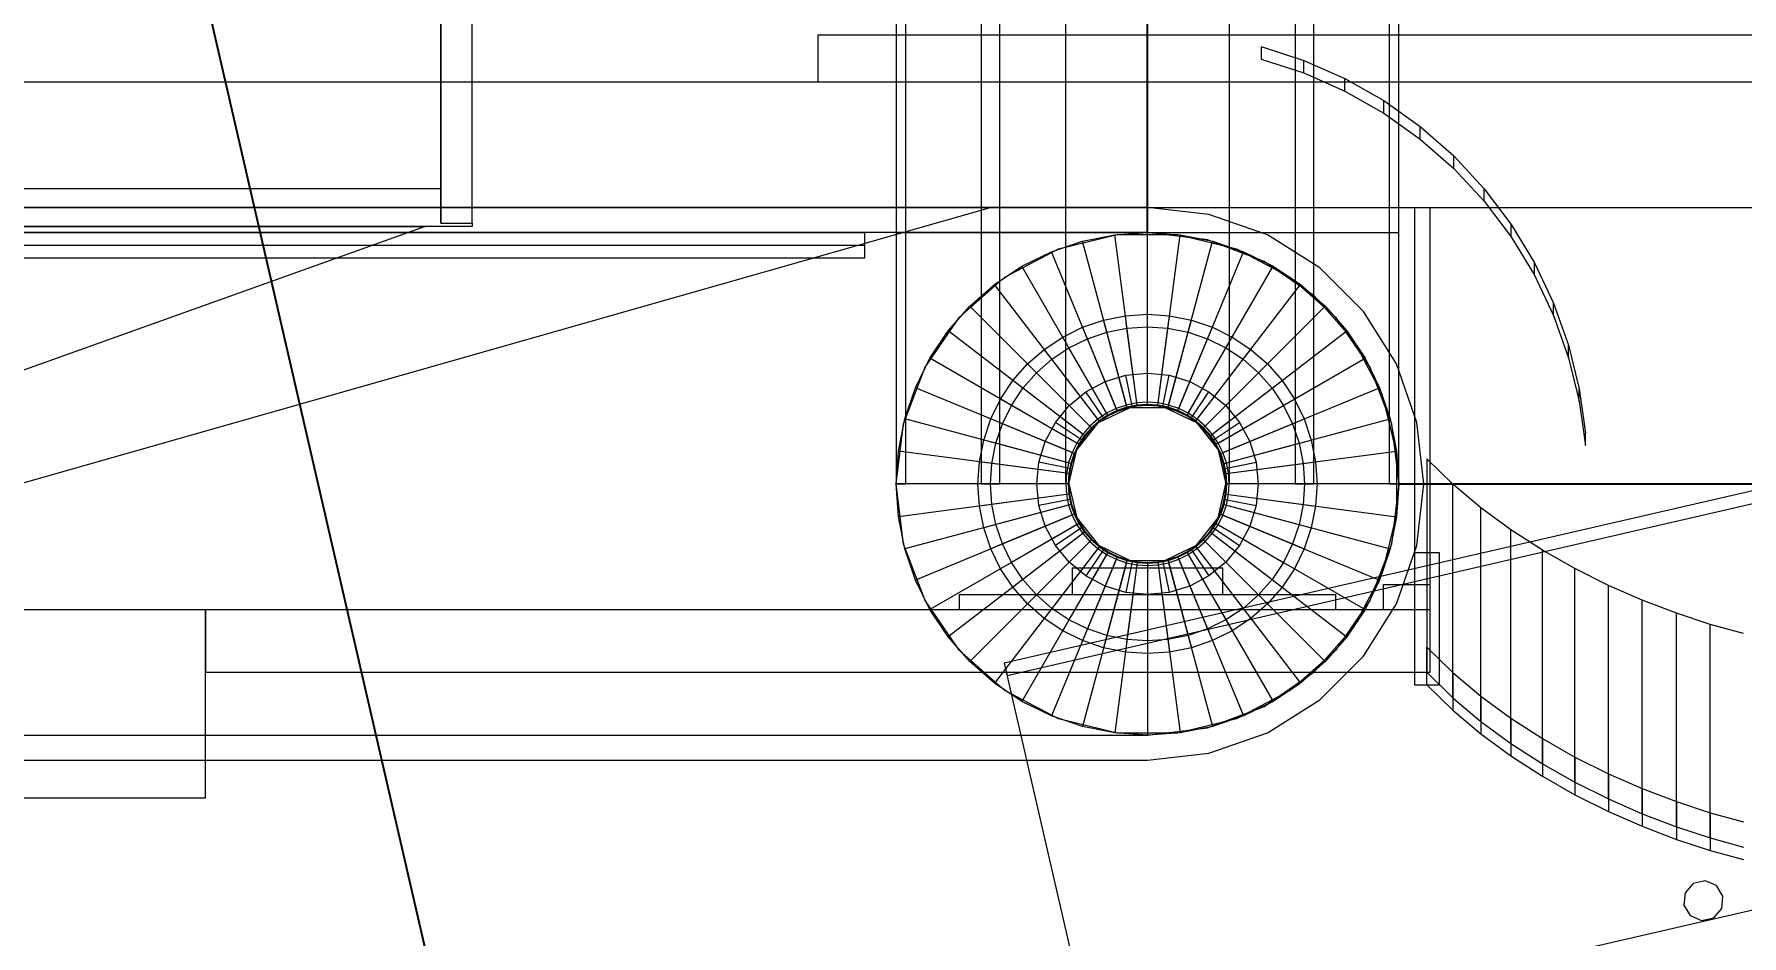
# Model space of a CAD drawing. Header units: millimetres. Extents: x -1970 to 59977, y -50268 to 6837.
# Drawn here: x 27274 to 27817, y 1038 to 1325 of the extents above; entities that cross this region are included whole.
import ezdxf

# ---------------------------------------------------------------- set-up
doc = ezdxf.new("R2010")
doc.units = ezdxf.units.MM
for name, color, linetype, lineweight in [('COTAS_P', 1, 'Continuous', 0), ('lateral_briquetadora', 7, 'Continuous', 0), ('lateral_C03', 7, 'Continuous', 0), ('lateral_C05', 7, 'Continuous', 0), ('lateral_C05-C03', 7, 'Continuous', 0)]:
    doc.layers.add(name, color=color, linetype=linetype, lineweight=lineweight)
doc.dimstyles.new('R19_100', dxfattribs={"dimtxt": 250, "dimasz": 150, "dimexe": 150, "dimexo": 80, "dimgap": 100, "dimtad": 1, "dimtih": 1, "dimtoh": 1, "dimdsep": 46, "dimcen": 0.09, "dimadec": 0, "dimazin": 0, "dimtfac": 1, "dimtdec": 4, "dimtofl": 0, "dimtmove": 0, "dimatfit": 3, "dimfxl": 1, "dimtolj": 1, "dimtzin": 0, "dimarcsym": 0})

# ---------------------------------------------------------------- blocks, each defined once
blk = doc.blocks.new('*D6')
at = {"layer": 'COTAS_P', "color": 0, "lineweight": -2, "transparency": 16777216}
for p, q in [((25128.19, 1262), (25128.19, 2232)), ((27628.19, 1262), (27628.19, 2232)), ((25278.19, 2082), (27478.19, 2082))]:
    blk.add_line(p, q, dxfattribs=at)
at = {"layer": 'COTAS_P', "color": 0, "transparency": 16777216}
for points in [[(25278.19, 2107), (25278.19, 2057), (25128.19, 2082)], [(27478.19, 2107), (27478.19, 2057), (27628.19, 2082)]]:
    blk.add_solid(points, dxfattribs=at)
at = {"layer": 'Defpoints', "color": 0, "transparency": 16777216}
for p in [(27628.19, 2082), (25128.19, 1182), (27628.19, 1182)]:
    blk.add_point(p, dxfattribs=at)
blk = doc.blocks.new('*D8')
at = {"layer": 'COTAS_P', "color": 0, "lineweight": -2, "transparency": 16777216}
for p, q in [((27708.19, 1182), (28178.19, 1182)), ((28028.19, 150), (28028.19, 1032)), ((27708.19, 0), (28178.19, 0))]:
    blk.add_line(p, q, dxfattribs=at)
at = {"layer": 'COTAS_P', "color": 0, "transparency": 16777216}
for points in [[(28003.19, 1032), (28053.19, 1032), (28028.19, 1182)], [(28003.19, 150), (28053.19, 150), (28028.19, 0)]]:
    blk.add_solid(points, dxfattribs=at)
at = {"layer": 'Defpoints', "color": 0, "transparency": 16777216}
for p in [(27628.19, 1182), (28028.19, 1182), (27628.19, 0)]:
    blk.add_point(p, dxfattribs=at)
blk = doc.blocks.new('*D9')
at = {"layer": 'COTAS_P', "color": 0, "lineweight": -2, "transparency": 16777216}
for p, q in [((38921.29, 3577.96), (38703.45, 4523.18)), ((27384.72, 1760.7), (38590.97, 4343.32)), ((27422.7, 927.96), (27204.86, 1873.18))]:
    blk.add_line(p, q, dxfattribs=at)
at = {"layer": 'COTAS_P', "color": 0, "transparency": 16777216}
for points in [[(38585.35, 4367.69), (38596.58, 4318.96), (38737.13, 4377.01)], [(27379.1, 1785.06), (27390.33, 1736.34), (27238.55, 1727.01)]]:
    blk.add_solid(points, dxfattribs=at)
at = {"layer": 'Defpoints', "color": 0, "transparency": 16777216}
for p in [(38737.13, 4377.01), (38939.25, 3500), (27440.67, 850)]:
    blk.add_point(p, dxfattribs=at)

msp = doc.modelspace()

# ---------------------------------------------------------------- linework, layer by layer
at = {"layer": 'lateral_briquetadora'}
for p, q in [((27413.187, 1265), (27413.187, 1388)), ((27403.187, 1364), (27403.187, 1265)), ((27403.187, 1276), (27403.187, 1352)), ((27403.187, 1276), (26783.187, 1276)), ((27403.187, 1265), (27403.187, 1276)), ((27413.187, 1264), (26783.187, 1264)), ((26828.187, 1264), (27398.187, 1264)), ((27398.187, 1264), (26828.187, 1060)), ((27403.187, 1265), (27413.187, 1265)), ((27413.187, 1265), (27413.187, 1264))]:
    msp.add_line(p, q, dxfattribs=at)
at = {"layer": 'lateral_C03'}
for p, q in [((38691.362, 3685.056), (27582.557, 1124.887)), ((27583.456, 1120.989), (38692.26, 3681.159)), ((27611.752, 998.208), (38720.557, 3558.377)), ((27582.557, 1124.887), (27611.752, 998.208)), ((27582.557, 1124.887), (27583.456, 1120.989)), ((27805.773, 1055.636), (27801.949, 1054.755)), ((27809.385, 1054.102), (27805.773, 1055.636)), ((27799.373, 1051.794), (27799.03, 1047.885)), ((27801.949, 1054.755), (27799.373, 1051.794)), ((27811.405, 1050.737), (27809.385, 1054.102)), ((27811.062, 1046.827), (27811.405, 1050.737)), ((27799.03, 1047.885), (27801.05, 1044.52)), ((27801.05, 1044.52), (27804.662, 1042.985)), ((27808.486, 1043.866), (27811.062, 1046.827)), ((27804.662, 1042.985), (27808.486, 1043.866))]:
    msp.add_line(p, q, dxfattribs=at)
at = {"layer": 'lateral_C05'}
for p, q in [((27548.187, 1425), (27548.187, 1182)), ((27551.187, 1182), (27551.187, 1425)), ((27575.187, 1425), (27575.187, 1182)), ((27581.187, 1182), (27581.187, 1425)), ((27602.187, 1182), (27602.187, 1425)), ((27654.187, 1425), (27654.187, 1182)), ((27675.187, 1425), (27675.187, 1182)), ((27681.187, 1182), (27681.187, 1425)), ((27705.187, 1425), (27705.187, 1182)), ((27708.187, 1182), (27708.187, 1425)), ((27548.187, 1345), (27548.187, 1262)), ((27708.187, 1262), (27708.187, 1345)), ((27523.187, 1325), (28033.187, 1325)), ((27523.187, 1325), (27523.187, 1310)), ((27108.187, 1310), (28033.187, 1310)), ((27523.187, 1310), (28033.187, 1310)), ((27628.187, 1270), (25128.187, 1270)), ((27108.187, 1270), (28033.187, 1270)), ((27128.187, 1142), (27578.187, 1270)), ((27578.187, 1270), (27128.187, 1270)), ((27647.768, 1267.794), (27628.187, 1270)), ((27666.368, 1261.285), (27647.768, 1267.794)), ((27628.187, 1262), (25128.187, 1262)), ((25218.187, 1262), (27538.187, 1262)), ((27538.187, 1258), (27538.187, 1262)), ((27548.187, 1262), (27708.187, 1262)), ((27617.744, 1261.316), (27628.187, 1262)), ((27647.332, 1259.675), (27628.187, 1262)), ((27628.187, 1208), (27628.187, 1262)), ((27628.187, 1262), (27638.629, 1261.316)), ((25218.187, 1258), (27538.187, 1258)), ((27538.187, 1254), (27538.187, 1258)), ((27582.741, 1247.839), (27599.818, 1256.801)), ((27597.572, 1255.91), (27607.481, 1259.274)), ((27599.818, 1256.801), (27618.544, 1261.417)), ((27607.481, 1259.274), (27617.744, 1261.316)), ((27621.457, 1207.114), (27607.481, 1259.274)), ((27624.793, 1207.778), (27617.744, 1261.316)), ((27618.544, 1261.417), (27637.83, 1261.417)), ((27631.58, 1207.778), (27638.629, 1261.316)), ((27634.916, 1207.114), (27648.892, 1259.274)), ((27637.83, 1261.417), (27656.555, 1256.801)), ((27638.629, 1261.316), (27648.892, 1259.274)), ((27665.364, 1252.836), (27647.332, 1259.675)), ((27648.892, 1259.274), (27658.801, 1255.91)), ((27656.555, 1256.801), (27673.632, 1247.839)), ((27683.054, 1250.801), (27666.368, 1261.285)), ((25218.187, 1254), (27538.187, 1254)), ((27579.486, 1245.468), (27588.187, 1251.282)), ((27588.187, 1251.282), (27597.572, 1255.91)), ((27615.187, 1204.517), (27588.187, 1251.282)), ((27618.237, 1206.021), (27597.572, 1255.91)), ((27638.136, 1206.021), (27658.801, 1255.91)), ((27641.187, 1204.517), (27668.187, 1251.282)), ((27658.801, 1255.91), (27668.187, 1251.282)), ((27681.236, 1241.881), (27665.364, 1252.836)), ((27668.187, 1251.282), (27676.887, 1245.468)), ((27696.988, 1236.867), (27683.054, 1250.801)), ((27568.306, 1235.05), (27582.741, 1247.839)), ((27571.618, 1238.569), (27579.486, 1245.468)), ((27612.359, 1202.627), (27579.486, 1245.468)), ((27644.014, 1202.627), (27676.887, 1245.468)), ((27673.632, 1247.839), (27688.067, 1235.05)), ((27676.887, 1245.468), (27684.755, 1238.569)), ((27694.025, 1227.445), (27681.236, 1241.881)), ((27557.35, 1219.178), (27568.306, 1235.05)), ((27564.718, 1230.701), (27571.618, 1238.569)), ((27609.802, 1200.385), (27571.618, 1238.569)), ((27614.21, 1234.16), (27621.138, 1235.538)), ((27621.138, 1235.538), (27628.187, 1236)), ((27621.66, 1231.572), (27621.138, 1235.538)), ((27628.187, 1232), (27628.187, 1236)), ((27628.187, 1236), (27635.235, 1235.538)), ((27634.713, 1231.572), (27635.235, 1235.538)), ((27635.235, 1235.538), (27642.163, 1234.16)), ((27646.571, 1200.385), (27684.755, 1238.569)), ((27684.755, 1238.569), (27691.655, 1230.701)), ((27688.067, 1235.05), (27699.023, 1219.178)), ((27707.472, 1220.182), (27696.988, 1236.867)), ((27558.905, 1222), (27564.718, 1230.701)), ((27607.559, 1197.828), (27564.718, 1230.701)), ((27601.187, 1228.765), (27607.522, 1231.889)), ((27607.522, 1231.889), (27614.21, 1234.16)), ((27609.052, 1228.194), (27607.522, 1231.889)), ((27609.052, 1228.194), (27615.246, 1230.296)), ((27615.246, 1230.296), (27614.21, 1234.16)), ((27615.246, 1230.296), (27621.66, 1231.572)), ((27621.651, 1206.39), (27615.246, 1230.296)), ((27621.66, 1231.572), (27628.187, 1232)), ((27624.891, 1207.034), (27621.66, 1231.572)), ((27628.187, 1207.25), (27628.187, 1232)), ((27628.187, 1232), (27634.713, 1231.572)), ((27631.482, 1207.034), (27634.713, 1231.572)), ((27634.713, 1231.572), (27641.128, 1230.296)), ((27634.722, 1206.39), (27641.128, 1230.296)), ((27641.128, 1230.296), (27642.163, 1234.16)), ((27641.128, 1230.296), (27647.321, 1228.194)), ((27642.163, 1234.16), (27648.851, 1231.889)), ((27647.321, 1228.194), (27648.851, 1231.889)), ((27648.814, 1197.828), (27691.655, 1230.701)), ((27648.851, 1231.889), (27655.187, 1228.765)), ((27691.655, 1230.701), (27697.469, 1222)), ((27590.003, 1220.184), (27595.313, 1224.841)), ((27595.313, 1224.841), (27601.187, 1228.765)), ((27597.749, 1221.668), (27595.313, 1224.841)), ((27597.749, 1221.668), (27603.187, 1225.301)), ((27603.187, 1225.301), (27601.187, 1228.765)), ((27603.187, 1225.301), (27609.052, 1228.194)), ((27615.562, 1203.867), (27603.187, 1225.301)), ((27618.524, 1205.328), (27609.052, 1228.194)), ((27637.849, 1205.328), (27647.321, 1228.194)), ((27640.812, 1203.867), (27653.187, 1225.301)), ((27647.321, 1228.194), (27653.187, 1225.301)), ((27653.187, 1225.301), (27655.187, 1228.765)), ((27653.187, 1225.301), (27658.625, 1221.668)), ((27655.187, 1228.765), (27661.06, 1224.841)), ((27658.625, 1221.668), (27661.06, 1224.841)), ((27661.06, 1224.841), (27666.37, 1220.184)), ((27702.988, 1210.368), (27694.025, 1227.445)), ((27550.511, 1201.145), (27557.35, 1219.178)), ((27554.276, 1212.615), (27558.905, 1222)), ((27605.67, 1195), (27558.905, 1222)), ((27585.345, 1214.873), (27590.003, 1220.184)), ((27592.831, 1217.355), (27590.003, 1220.184)), ((27592.831, 1217.355), (27597.749, 1221.668)), ((27612.815, 1202.032), (27597.749, 1221.668)), ((27643.558, 1202.032), (27658.625, 1221.668)), ((27650.703, 1195), (27697.469, 1222)), ((27658.625, 1221.668), (27663.542, 1217.355)), ((27663.542, 1217.355), (27666.37, 1220.184)), ((27666.37, 1220.184), (27671.028, 1214.873)), ((27697.469, 1222), (27702.097, 1212.615)), ((27699.023, 1219.178), (27705.862, 1201.145)), ((27713.98, 1201.582), (27707.472, 1220.182)), ((27581.421, 1209), (27585.345, 1214.873)), ((27588.519, 1212.438), (27585.345, 1214.873)), ((27588.519, 1212.438), (27592.831, 1217.355)), ((27610.332, 1199.854), (27592.831, 1217.355)), ((27608.603, 1211.309), (27614.697, 1214.567)), ((27614.697, 1214.567), (27621.31, 1216.573)), ((27618.524, 1205.328), (27614.697, 1214.567)), ((27621.31, 1216.573), (27628.187, 1217.25)), ((27623.261, 1206.765), (27621.31, 1216.573)), ((27628.187, 1207.25), (27628.187, 1217.25)), ((27628.187, 1217.25), (27635.064, 1216.573)), ((27633.113, 1206.765), (27635.064, 1216.573)), ((27635.064, 1216.573), (27641.676, 1214.567)), ((27637.849, 1205.328), (27641.676, 1214.567)), ((27641.676, 1214.567), (27647.77, 1211.309)), ((27646.041, 1199.854), (27663.542, 1217.355)), ((27663.542, 1217.355), (27667.854, 1212.438)), ((27667.854, 1212.438), (27671.028, 1214.873)), ((27671.028, 1214.873), (27674.952, 1209)), ((27550.913, 1202.706), (27554.276, 1212.615)), ((27604.166, 1191.95), (27554.276, 1212.615)), ((27578.297, 1202.665), (27581.421, 1209)), ((27584.885, 1207), (27581.421, 1209)), ((27584.885, 1207), (27588.519, 1212.438)), ((27608.154, 1197.371), (27588.519, 1212.438)), ((27603.261, 1206.926), (27608.603, 1211.309)), ((27614.158, 1202.995), (27608.603, 1211.309)), ((27624.793, 1207.778), (27621.457, 1207.114)), ((27628.187, 1207.25), (27623.261, 1206.765)), ((27628.187, 1208), (27624.793, 1207.778)), ((27628.187, 1207.25), (27624.891, 1207.034)), ((27631.58, 1207.778), (27628.187, 1208)), ((27633.113, 1206.765), (27628.187, 1207.25)), ((27631.482, 1207.034), (27628.187, 1207.25)), ((27634.916, 1207.114), (27631.58, 1207.778)), ((27642.215, 1202.995), (27647.77, 1211.309)), ((27647.77, 1211.309), (27653.112, 1206.926)), ((27648.219, 1197.371), (27667.854, 1212.438)), ((27652.207, 1191.95), (27702.097, 1212.615)), ((27667.854, 1212.438), (27671.488, 1207)), ((27671.488, 1207), (27674.952, 1209)), ((27674.952, 1209), (27678.076, 1202.665)), ((27702.097, 1212.615), (27705.461, 1202.706)), ((27707.603, 1191.643), (27702.988, 1210.368)), ((27548.871, 1192.442), (27550.913, 1202.706)), ((27603.073, 1188.729), (27550.913, 1202.706)), ((27576.027, 1195.976), (27578.297, 1202.665)), ((27581.993, 1201.134), (27578.297, 1202.665)), ((27581.993, 1201.134), (27584.885, 1207)), ((27606.319, 1194.625), (27584.885, 1207)), ((27598.877, 1201.584), (27603.261, 1206.926)), ((27610.332, 1199.854), (27603.261, 1206.926)), ((27612.359, 1202.627), (27609.802, 1200.385)), ((27614.158, 1202.995), (27610.332, 1199.854)), ((27612.815, 1202.032), (27610.332, 1199.854)), ((27612.968, 1201.834), (27610.509, 1199.678)), ((27615.187, 1204.517), (27612.359, 1202.627)), ((27612.599, 1201.546), (27622.624, 1206.373)), ((27615.562, 1203.867), (27612.815, 1202.032)), ((27615.687, 1203.651), (27612.968, 1201.834)), ((27618.524, 1205.328), (27614.158, 1202.995)), ((27618.237, 1206.021), (27615.187, 1204.517)), ((27618.524, 1205.328), (27615.562, 1203.867)), ((27618.619, 1205.097), (27615.687, 1203.651)), ((27621.457, 1207.114), (27618.237, 1206.021)), ((27623.261, 1206.765), (27618.524, 1205.328)), ((27621.651, 1206.39), (27618.524, 1205.328)), ((27621.716, 1206.148), (27618.619, 1205.097)), ((27624.891, 1207.034), (27621.651, 1206.39)), ((27624.923, 1206.786), (27621.716, 1206.148)), ((27622.624, 1206.373), (27633.75, 1206.373)), ((27628.187, 1207), (27624.923, 1206.786)), ((27631.45, 1206.786), (27628.187, 1207)), ((27634.657, 1206.148), (27631.45, 1206.786)), ((27634.722, 1206.39), (27631.482, 1207.034)), ((27637.849, 1205.328), (27633.113, 1206.765)), ((27633.75, 1206.373), (27643.774, 1201.546)), ((27637.754, 1205.097), (27634.657, 1206.148)), ((27637.849, 1205.328), (27634.722, 1206.39)), ((27638.136, 1206.021), (27634.916, 1207.114)), ((27640.687, 1203.651), (27637.754, 1205.097)), ((27642.215, 1202.995), (27637.849, 1205.328)), ((27640.812, 1203.867), (27637.849, 1205.328)), ((27641.187, 1204.517), (27638.136, 1206.021)), ((27643.406, 1201.834), (27640.687, 1203.651)), ((27643.558, 1202.032), (27640.812, 1203.867)), ((27644.014, 1202.627), (27641.187, 1204.517)), ((27646.041, 1199.854), (27642.215, 1202.995)), ((27645.864, 1199.678), (27643.406, 1201.834)), ((27646.041, 1199.854), (27643.558, 1202.032)), ((27646.571, 1200.385), (27644.014, 1202.627)), ((27646.041, 1199.854), (27653.112, 1206.926)), ((27650.054, 1194.625), (27671.488, 1207)), ((27653.112, 1206.926), (27657.496, 1201.584)), ((27653.301, 1188.729), (27705.461, 1202.706)), ((27671.488, 1207), (27674.381, 1201.134)), ((27674.381, 1201.134), (27678.076, 1202.665)), ((27678.076, 1202.665), (27680.347, 1195.976)), ((27705.461, 1202.706), (27707.502, 1192.442)), ((27548.187, 1182), (27550.511, 1201.145)), ((27579.89, 1194.941), (27581.993, 1201.134)), ((27604.859, 1191.663), (27581.993, 1201.134)), ((27595.62, 1195.49), (27598.877, 1201.584)), ((27607.192, 1196.028), (27598.877, 1201.584)), ((27605.662, 1192.847), (27612.599, 1201.546)), ((27607.559, 1197.828), (27605.67, 1195)), ((27608.154, 1197.371), (27606.319, 1194.625)), ((27608.353, 1197.219), (27606.536, 1194.5)), ((27610.332, 1199.854), (27607.192, 1196.028)), ((27609.802, 1200.385), (27607.559, 1197.828)), ((27610.332, 1199.854), (27608.154, 1197.371)), ((27610.509, 1199.678), (27608.353, 1197.219)), ((27643.774, 1201.546), (27650.711, 1192.847)), ((27648.02, 1197.219), (27645.864, 1199.678)), ((27649.181, 1196.028), (27646.041, 1199.854)), ((27648.219, 1197.371), (27646.041, 1199.854)), ((27648.814, 1197.828), (27646.571, 1200.385)), ((27649.837, 1194.5), (27648.02, 1197.219)), ((27650.054, 1194.625), (27648.219, 1197.371)), ((27650.703, 1195), (27648.814, 1197.828)), ((27649.181, 1196.028), (27657.496, 1201.584)), ((27651.515, 1191.663), (27674.381, 1201.134)), ((27657.496, 1201.584), (27660.753, 1195.49)), ((27674.381, 1201.134), (27676.483, 1194.941)), ((27705.862, 1201.145), (27708.187, 1182)), ((27716.187, 1182), (27713.98, 1201.582)), ((27548.187, 1182), (27548.871, 1192.442)), ((27602.409, 1185.394), (27548.871, 1192.442)), ((27574.649, 1189.048), (27576.027, 1195.976)), ((27579.89, 1194.941), (27576.027, 1195.976)), ((27578.614, 1188.526), (27579.89, 1194.941)), ((27603.797, 1188.535), (27579.89, 1194.941)), ((27593.614, 1188.877), (27595.62, 1195.49)), ((27604.859, 1191.663), (27595.62, 1195.49)), ((27604.166, 1191.95), (27603.073, 1188.729)), ((27603.187, 1182), (27605.662, 1192.847)), ((27604.859, 1191.663), (27603.422, 1186.926)), ((27604.859, 1191.663), (27603.797, 1188.535)), ((27605.09, 1191.567), (27604.038, 1188.47)), ((27605.67, 1195), (27604.166, 1191.95)), ((27607.192, 1196.028), (27604.859, 1191.663)), ((27606.319, 1194.625), (27604.859, 1191.663)), ((27606.536, 1194.5), (27605.09, 1191.567)), ((27651.515, 1191.663), (27649.181, 1196.028)), ((27651.284, 1191.567), (27649.837, 1194.5)), ((27651.515, 1191.663), (27650.054, 1194.625)), ((27652.207, 1191.95), (27650.703, 1195)), ((27650.711, 1192.847), (27653.187, 1182)), ((27652.335, 1188.47), (27651.284, 1191.567)), ((27651.515, 1191.663), (27660.753, 1195.49)), ((27652.951, 1186.926), (27651.515, 1191.663)), ((27652.576, 1188.535), (27651.515, 1191.663)), ((27653.301, 1188.729), (27652.207, 1191.95)), ((27652.576, 1188.535), (27676.483, 1194.941)), ((27653.964, 1185.394), (27707.502, 1192.442)), ((27660.753, 1195.49), (27662.759, 1188.877)), ((27676.483, 1194.941), (27680.347, 1195.976)), ((27676.483, 1194.941), (27677.759, 1188.526)), ((27680.347, 1195.976), (27681.725, 1189.048)), ((27707.502, 1192.442), (27708.187, 1182)), ((27707.603, 1172.357), (27707.603, 1191.643)), ((27574.187, 1182), (27574.649, 1189.048)), ((27578.614, 1188.526), (27574.649, 1189.048)), ((27578.187, 1182), (27578.614, 1188.526)), ((27603.153, 1185.296), (27578.614, 1188.526)), ((27592.937, 1182), (27593.614, 1188.877)), ((27603.422, 1186.926), (27593.614, 1188.877)), ((27603.073, 1188.729), (27602.409, 1185.394)), ((27603.422, 1186.926), (27602.937, 1182)), ((27603.797, 1188.535), (27603.153, 1185.296)), ((27604.038, 1188.47), (27603.4, 1185.263)), ((27652.973, 1185.263), (27652.335, 1188.47)), ((27653.221, 1185.296), (27652.576, 1188.535)), ((27652.951, 1186.926), (27662.759, 1188.877)), ((27653.437, 1182), (27652.951, 1186.926)), ((27653.221, 1185.296), (27677.759, 1188.526)), ((27653.964, 1185.394), (27653.301, 1188.729)), ((27662.759, 1188.877), (27663.437, 1182)), ((27677.759, 1188.526), (27681.725, 1189.048)), ((27677.759, 1188.526), (27678.187, 1182)), ((27681.725, 1189.048), (27682.187, 1182)), ((27550.511, 1162.855), (27548.187, 1182)), ((27602.187, 1182), (27548.187, 1182)), ((27548.871, 1171.558), (27548.187, 1182)), ((27548.187, 1182), (27551.187, 1182)), ((27578.187, 1182), (27574.187, 1182)), ((27574.649, 1174.952), (27574.187, 1182)), ((27575.187, 1182), (27581.187, 1182)), ((27602.937, 1182), (27578.187, 1182)), ((27578.614, 1175.474), (27578.187, 1182)), ((27602.937, 1182), (27592.937, 1182)), ((27593.614, 1175.123), (27592.937, 1182)), ((27602.409, 1185.394), (27602.187, 1182)), ((27602.187, 1182), (27602.409, 1178.606)), ((27603.153, 1185.296), (27602.937, 1182)), ((27602.937, 1182), (27603.422, 1177.074)), ((27602.937, 1182), (27603.153, 1178.704)), ((27603.4, 1185.263), (27603.187, 1182)), ((27603.187, 1182), (27605.662, 1171.153)), ((27603.187, 1182), (27603.4, 1178.737)), ((27650.711, 1171.153), (27653.187, 1182)), ((27652.951, 1177.074), (27653.437, 1182)), ((27653.187, 1182), (27652.973, 1185.263)), ((27652.973, 1178.737), (27653.187, 1182)), ((27653.437, 1182), (27653.221, 1185.296)), ((27653.221, 1178.704), (27653.437, 1182)), ((27663.437, 1182), (27653.437, 1182)), ((27678.187, 1182), (27653.437, 1182)), ((27654.187, 1182), (27653.964, 1185.394)), ((27653.964, 1178.606), (27654.187, 1182)), ((27708.187, 1182), (27654.187, 1182)), ((27663.437, 1182), (27662.759, 1175.123)), ((27675.187, 1182), (27681.187, 1182)), ((27678.187, 1182), (27677.759, 1175.474)), ((27682.187, 1182), (27678.187, 1182)), ((27682.187, 1182), (27681.725, 1174.952)), ((27705.187, 1182), (27708.187, 1182)), ((27708.187, 1182), (27705.862, 1162.855)), ((27708.187, 1182), (27707.502, 1171.558)), ((27713.98, 1162.418), (27716.187, 1182)), ((27602.409, 1178.606), (27548.871, 1171.558)), ((27603.073, 1175.271), (27550.913, 1161.294)), ((27578.614, 1175.474), (27574.649, 1174.952)), ((27576.027, 1168.024), (27574.649, 1174.952)), ((27603.153, 1178.704), (27578.614, 1175.474)), ((27579.89, 1169.059), (27578.614, 1175.474)), ((27603.797, 1175.465), (27579.89, 1169.059)), ((27603.422, 1177.074), (27593.614, 1175.123)), ((27595.62, 1168.51), (27593.614, 1175.123)), ((27602.409, 1178.606), (27603.073, 1175.271)), ((27603.073, 1175.271), (27604.166, 1172.05)), ((27603.153, 1178.704), (27603.797, 1175.465)), ((27603.4, 1178.737), (27604.038, 1175.53)), ((27603.422, 1177.074), (27604.859, 1172.337)), ((27603.797, 1175.465), (27604.859, 1172.337)), ((27604.038, 1175.53), (27605.09, 1172.433)), ((27651.284, 1172.433), (27652.335, 1175.53)), ((27651.515, 1172.337), (27652.951, 1177.074)), ((27651.515, 1172.337), (27652.576, 1175.465)), ((27652.207, 1172.05), (27653.301, 1175.271)), ((27652.335, 1175.53), (27652.973, 1178.737)), ((27652.576, 1175.465), (27653.221, 1178.704)), ((27652.576, 1175.465), (27676.483, 1169.059)), ((27652.951, 1177.074), (27662.759, 1175.123)), ((27653.221, 1178.704), (27677.759, 1175.474)), ((27653.301, 1175.271), (27653.964, 1178.606)), ((27653.301, 1175.271), (27705.461, 1161.294)), ((27653.964, 1178.606), (27707.502, 1171.558)), ((27662.759, 1175.123), (27660.753, 1168.51)), ((27677.759, 1175.474), (27676.483, 1169.059)), ((27677.759, 1175.474), (27681.725, 1174.952)), ((27681.725, 1174.952), (27680.347, 1168.024)), ((27550.913, 1161.294), (27548.871, 1171.558)), ((27604.166, 1172.05), (27554.276, 1151.385)), ((27604.859, 1172.337), (27581.993, 1162.866)), ((27606.319, 1169.375), (27584.885, 1157)), ((27604.859, 1172.337), (27595.62, 1168.51)), ((27604.166, 1172.05), (27605.67, 1169)), ((27604.859, 1172.337), (27607.192, 1167.972)), ((27604.859, 1172.337), (27606.319, 1169.375)), ((27605.09, 1172.433), (27606.536, 1169.5)), ((27605.662, 1171.153), (27612.599, 1162.454)), ((27606.319, 1169.375), (27608.154, 1166.629)), ((27606.536, 1169.5), (27608.353, 1166.781)), ((27643.774, 1162.454), (27650.711, 1171.153)), ((27648.02, 1166.781), (27649.837, 1169.5)), ((27648.219, 1166.629), (27650.054, 1169.375)), ((27649.181, 1167.972), (27651.515, 1172.337)), ((27649.837, 1169.5), (27651.284, 1172.433)), ((27650.054, 1169.375), (27651.515, 1172.337)), ((27650.054, 1169.375), (27671.488, 1157)), ((27650.703, 1169), (27652.207, 1172.05)), ((27651.515, 1172.337), (27660.753, 1168.51)), ((27651.515, 1172.337), (27674.381, 1162.866)), ((27652.207, 1172.05), (27702.097, 1151.385)), ((27702.988, 1153.632), (27707.603, 1172.357)), ((27707.502, 1171.558), (27705.461, 1161.294)), ((27605.67, 1169), (27558.905, 1142)), ((27607.559, 1166.172), (27564.718, 1133.299)), ((27579.89, 1169.059), (27576.027, 1168.024)), ((27578.297, 1161.335), (27576.027, 1168.024)), ((27581.993, 1162.866), (27579.89, 1169.059)), ((27608.154, 1166.629), (27588.519, 1151.562)), ((27610.332, 1164.146), (27592.831, 1146.645)), ((27598.877, 1162.416), (27595.62, 1168.51)), ((27607.192, 1167.972), (27598.877, 1162.416)), ((27610.332, 1164.146), (27603.261, 1157.074)), ((27605.67, 1169), (27607.559, 1166.172)), ((27607.192, 1167.972), (27610.332, 1164.146)), ((27607.559, 1166.172), (27609.802, 1163.615)), ((27608.154, 1166.629), (27610.332, 1164.146)), ((27608.353, 1166.781), (27610.509, 1164.322)), ((27610.332, 1164.146), (27614.158, 1161.005)), ((27610.332, 1164.146), (27612.815, 1161.968)), ((27610.509, 1164.322), (27612.968, 1162.166)), ((27642.215, 1161.005), (27646.041, 1164.146)), ((27643.406, 1162.166), (27645.864, 1164.322)), ((27643.558, 1161.968), (27646.041, 1164.146)), ((27645.864, 1164.322), (27648.02, 1166.781)), ((27646.041, 1164.146), (27649.181, 1167.972)), ((27646.041, 1164.146), (27648.219, 1166.629)), ((27646.041, 1164.146), (27653.112, 1157.074)), ((27646.041, 1164.146), (27663.542, 1146.645)), ((27646.571, 1163.615), (27648.814, 1166.172)), ((27648.219, 1166.629), (27667.854, 1151.562)), ((27648.814, 1166.172), (27650.703, 1169)), ((27648.814, 1166.172), (27691.655, 1133.299)), ((27649.181, 1167.972), (27657.496, 1162.416)), ((27650.703, 1169), (27697.469, 1142)), ((27660.753, 1168.51), (27657.496, 1162.416)), ((27676.483, 1169.059), (27674.381, 1162.866)), ((27676.483, 1169.059), (27680.347, 1168.024)), ((27680.347, 1168.024), (27678.076, 1161.335)), ((27557.35, 1144.822), (27550.511, 1162.855)), ((27554.276, 1151.385), (27550.913, 1161.294)), ((27609.802, 1163.615), (27571.618, 1125.431)), ((27581.993, 1162.866), (27578.297, 1161.335)), ((27581.421, 1155), (27578.297, 1161.335)), ((27612.359, 1161.373), (27579.486, 1118.532)), ((27584.885, 1157), (27581.993, 1162.866)), ((27615.187, 1159.483), (27588.187, 1112.718)), ((27612.815, 1161.968), (27597.749, 1142.332)), ((27603.261, 1157.074), (27598.877, 1162.416)), ((27615.562, 1160.133), (27603.187, 1138.699)), ((27614.158, 1161.005), (27608.603, 1152.691)), ((27618.524, 1158.672), (27609.052, 1135.806)), ((27609.802, 1163.615), (27612.359, 1161.373)), ((27612.359, 1161.373), (27615.187, 1159.483)), ((27612.599, 1162.454), (27622.624, 1157.627)), ((27612.815, 1161.968), (27615.562, 1160.133)), ((27612.968, 1162.166), (27615.687, 1160.349)), ((27614.158, 1161.005), (27618.524, 1158.672)), ((27618.524, 1158.672), (27614.697, 1149.433)), ((27615.187, 1159.483), (27618.237, 1157.979)), ((27615.562, 1160.133), (27618.524, 1158.672)), ((27615.687, 1160.349), (27618.619, 1158.903)), ((27618.524, 1158.672), (27623.261, 1157.235)), ((27618.524, 1158.672), (27621.651, 1157.61)), ((27618.619, 1158.903), (27621.716, 1157.852)), ((27633.113, 1157.235), (27637.849, 1158.672)), ((27633.75, 1157.627), (27643.774, 1162.454)), ((27634.657, 1157.852), (27637.754, 1158.903)), ((27634.722, 1157.61), (27637.849, 1158.672)), ((27637.754, 1158.903), (27640.687, 1160.349)), ((27637.849, 1158.672), (27642.215, 1161.005)), ((27637.849, 1158.672), (27640.812, 1160.133)), ((27637.849, 1158.672), (27641.676, 1149.433)), ((27637.849, 1158.672), (27647.321, 1135.806)), ((27638.136, 1157.979), (27641.187, 1159.483)), ((27640.687, 1160.349), (27643.406, 1162.166)), ((27640.812, 1160.133), (27643.558, 1161.968)), ((27640.812, 1160.133), (27653.187, 1138.699)), ((27641.187, 1159.483), (27644.014, 1161.373)), ((27641.187, 1159.483), (27668.187, 1112.718)), ((27642.215, 1161.005), (27647.77, 1152.691)), ((27643.558, 1161.968), (27658.625, 1142.332)), ((27644.014, 1161.373), (27646.571, 1163.615)), ((27644.014, 1161.373), (27676.887, 1118.532)), ((27646.571, 1163.615), (27684.755, 1125.431)), ((27657.496, 1162.416), (27653.112, 1157.074)), ((27674.381, 1162.866), (27671.488, 1157)), ((27674.381, 1162.866), (27678.076, 1161.335)), ((27678.076, 1161.335), (27674.952, 1155)), ((27705.862, 1162.855), (27699.023, 1144.822)), ((27705.461, 1161.294), (27702.097, 1151.385)), ((27707.472, 1143.818), (27713.98, 1162.418)), ((27584.885, 1157), (27581.421, 1155)), ((27585.345, 1149.127), (27581.421, 1155)), ((27588.519, 1151.562), (27584.885, 1157)), ((27618.237, 1157.979), (27597.572, 1108.09)), ((27608.603, 1152.691), (27603.261, 1157.074)), ((27604.187, 1155.25), (27652.187, 1155.25)), ((27604.187, 1155.25), (27604.187, 1146.75)), ((27621.457, 1156.886), (27607.481, 1104.726)), ((27621.651, 1157.61), (27615.246, 1133.704)), ((27624.793, 1156.222), (27617.744, 1102.684)), ((27618.237, 1157.979), (27621.457, 1156.886)), ((27623.261, 1157.235), (27621.31, 1147.427)), ((27621.457, 1156.886), (27624.793, 1156.222)), ((27621.651, 1157.61), (27624.891, 1156.966)), ((27624.891, 1156.966), (27621.66, 1132.428)), ((27621.716, 1157.852), (27624.923, 1157.214)), ((27622.624, 1157.627), (27633.75, 1157.627)), ((27623.261, 1157.235), (27628.187, 1156.75)), ((27624.793, 1156.222), (27628.187, 1156)), ((27624.891, 1156.966), (27628.187, 1156.75)), ((27624.923, 1157.214), (27628.187, 1157)), ((27628.187, 1156.75), (27633.113, 1157.235)), ((27628.187, 1157), (27631.45, 1157.214)), ((27628.187, 1156.75), (27631.482, 1156.966)), ((27628.187, 1156.75), (27628.187, 1146.75)), ((27628.187, 1156.75), (27628.187, 1132)), ((27628.187, 1156), (27631.58, 1156.222)), ((27628.187, 1156), (27628.187, 1102)), ((27631.45, 1157.214), (27634.657, 1157.852)), ((27631.482, 1156.966), (27634.722, 1157.61)), ((27631.482, 1156.966), (27634.713, 1132.428)), ((27631.58, 1156.222), (27634.916, 1156.886)), ((27631.58, 1156.222), (27638.629, 1102.684)), ((27633.113, 1157.235), (27635.064, 1147.427)), ((27634.722, 1157.61), (27641.128, 1133.704)), ((27634.916, 1156.886), (27638.136, 1157.979)), ((27634.916, 1156.886), (27648.892, 1104.726)), ((27638.136, 1157.979), (27658.801, 1108.09)), ((27653.112, 1157.074), (27647.77, 1152.691)), ((27652.187, 1146.75), (27652.187, 1155.25)), ((27671.488, 1157), (27667.854, 1151.562)), ((27674.952, 1155), (27671.028, 1149.127)), ((27671.488, 1157), (27674.952, 1155)), ((27694.025, 1136.555), (27702.988, 1153.632)), ((27558.905, 1142), (27554.276, 1151.385)), ((27588.519, 1151.562), (27585.345, 1149.127)), ((27590.003, 1143.816), (27585.345, 1149.127)), ((27592.831, 1146.645), (27588.519, 1151.562)), ((27614.697, 1149.433), (27608.603, 1152.691)), ((27621.31, 1147.427), (27614.697, 1149.433)), ((27641.676, 1149.433), (27635.064, 1147.427)), ((27647.77, 1152.691), (27641.676, 1149.433)), ((27667.854, 1151.562), (27663.542, 1146.645)), ((27671.028, 1149.127), (27666.37, 1143.816)), ((27667.854, 1151.562), (27671.028, 1149.127)), ((27702.097, 1151.385), (27697.469, 1142)), ((25038.187, 1142), (27328.187, 1142)), ((27328.187, 1082), (27328.187, 1142)), ((27328.187, 1142), (27718.187, 1142)), ((27328.187, 1142), (27328.187, 1122)), ((27568.306, 1128.95), (27557.35, 1144.822)), ((27564.718, 1133.299), (27558.905, 1142)), ((27568.187, 1146.75), (27688.187, 1146.75)), ((27568.187, 1146.75), (27568.187, 1142)), ((27568.187, 1142), (27688.187, 1142)), ((27592.831, 1146.645), (27590.003, 1143.816)), ((27595.313, 1139.159), (27590.003, 1143.816)), ((27597.749, 1142.332), (27592.831, 1146.645)), ((27597.749, 1142.332), (27595.313, 1139.159)), ((27603.187, 1138.699), (27597.749, 1142.332)), ((27604.187, 1146.75), (27652.187, 1146.75)), ((27628.187, 1146.75), (27621.31, 1147.427)), ((27635.064, 1147.427), (27628.187, 1146.75)), ((27658.625, 1142.332), (27653.187, 1138.699)), ((27663.542, 1146.645), (27658.625, 1142.332)), ((27658.625, 1142.332), (27661.06, 1139.159)), ((27666.37, 1143.816), (27661.06, 1139.159)), ((27663.542, 1146.645), (27666.37, 1143.816)), ((27699.023, 1144.822), (27688.067, 1128.95)), ((27688.187, 1142), (27688.187, 1146.75)), ((27697.469, 1142), (27691.655, 1133.299)), ((27696.988, 1127.133), (27707.472, 1143.818)), ((27718.187, 1122), (27718.187, 1142)), ((27601.187, 1135.235), (27595.313, 1139.159)), ((27603.187, 1138.699), (27601.187, 1135.235)), ((27609.052, 1135.806), (27603.187, 1138.699)), ((27653.187, 1138.699), (27647.321, 1135.806)), ((27653.187, 1138.699), (27655.187, 1135.235)), ((27661.06, 1139.159), (27655.187, 1135.235)), ((27681.236, 1122.119), (27694.025, 1136.555)), ((27571.618, 1125.431), (27564.718, 1133.299)), ((27607.522, 1132.111), (27601.187, 1135.235)), ((27609.052, 1135.806), (27607.522, 1132.111)), ((27614.21, 1129.84), (27607.522, 1132.111)), ((27615.246, 1133.704), (27609.052, 1135.806)), ((27615.246, 1133.704), (27614.21, 1129.84)), ((27621.66, 1132.428), (27615.246, 1133.704)), ((27621.66, 1132.428), (27621.138, 1128.462)), ((27628.187, 1132), (27621.66, 1132.428)), ((27634.713, 1132.428), (27628.187, 1132)), ((27628.187, 1132), (27628.187, 1128)), ((27641.128, 1133.704), (27634.713, 1132.428)), ((27634.713, 1132.428), (27635.235, 1128.462)), ((27647.321, 1135.806), (27641.128, 1133.704)), ((27641.128, 1133.704), (27642.163, 1129.84)), ((27648.851, 1132.111), (27642.163, 1129.84)), ((27647.321, 1135.806), (27648.851, 1132.111)), ((27655.187, 1135.235), (27648.851, 1132.111)), ((27691.655, 1133.299), (27684.755, 1125.431)), ((27582.741, 1116.161), (27568.306, 1128.95)), ((27621.138, 1128.462), (27614.21, 1129.84)), ((27628.187, 1128), (27621.138, 1128.462)), ((27635.235, 1128.462), (27628.187, 1128)), ((27642.163, 1129.84), (27635.235, 1128.462)), ((27688.067, 1128.95), (27673.632, 1116.161)), ((27683.054, 1113.199), (27696.988, 1127.133)), ((27328.187, 1122), (27718.187, 1122)), ((27579.486, 1118.532), (27571.618, 1125.431)), ((27665.364, 1111.164), (27681.236, 1122.119)), ((27684.755, 1125.431), (27676.887, 1118.532)), ((27588.187, 1112.718), (27579.486, 1118.532)), ((27599.818, 1107.199), (27582.741, 1116.161)), ((27673.632, 1116.161), (27656.555, 1107.199)), ((27676.887, 1118.532), (27668.187, 1112.718)), ((27597.572, 1108.09), (27588.187, 1112.718)), ((27647.332, 1104.325), (27665.364, 1111.164)), ((27668.187, 1112.718), (27658.801, 1108.09)), ((27666.368, 1102.715), (27683.054, 1113.199)), ((27607.481, 1104.726), (27597.572, 1108.09)), ((27618.544, 1102.583), (27599.818, 1107.199)), ((27617.744, 1102.684), (27607.481, 1104.726)), ((27628.187, 1102), (27647.332, 1104.325)), ((27656.555, 1107.199), (27637.83, 1102.583)), ((27648.892, 1104.726), (27638.629, 1102.684)), ((27658.801, 1108.09), (27648.892, 1104.726)), ((25128.187, 1102), (27628.187, 1102)), ((27628.187, 1102), (27617.744, 1102.684)), ((27637.83, 1102.583), (27618.544, 1102.583)), ((27638.629, 1102.684), (27628.187, 1102)), ((27647.768, 1096.206), (27666.368, 1102.715)), ((25128.187, 1094), (27628.187, 1094)), ((27628.187, 1094), (27647.768, 1096.206)), ((25038.187, 1082), (27328.187, 1082))]:
    msp.add_line(p, q, dxfattribs=at)
at = {"layer": 'lateral_C05-C03'}
for p, q in [((27664.421, 1321.23), (27677.978, 1316.847)), ((27664.421, 1321.23), (27664.421, 1317.23)), ((27664.421, 1317.23), (27677.978, 1312.847)), ((27677.978, 1312.847), (27677.978, 1316.847)), ((27677.978, 1316.847), (27691.018, 1311.109)), ((27677.978, 1312.847), (27691.018, 1307.109)), ((27691.018, 1307.109), (27691.018, 1311.109)), ((27691.018, 1311.109), (27703.409, 1304.075)), ((27691.018, 1307.109), (27703.409, 1300.075)), ((27703.409, 1300.075), (27703.409, 1304.075)), ((27703.409, 1304.075), (27715.02, 1295.818)), ((27703.409, 1300.075), (27715.02, 1291.818)), ((27715.02, 1291.818), (27715.02, 1295.818)), ((27715.02, 1295.818), (27725.731, 1286.424)), ((27715.02, 1291.818), (27725.731, 1282.424)), ((27725.731, 1282.424), (27725.731, 1286.424)), ((27725.731, 1286.424), (27735.433, 1275.99)), ((27725.731, 1282.424), (27735.433, 1271.99)), ((27735.433, 1271.99), (27735.433, 1275.99)), ((27735.433, 1275.99), (27744.024, 1264.624)), ((27713.187, 1270), (27718.187, 1270)), ((27713.187, 1270), (27713.187, 1150)), ((27718.187, 1150), (27718.187, 1270)), ((27735.433, 1271.99), (27744.024, 1260.624)), ((27744.024, 1260.624), (27744.024, 1264.624)), ((27744.024, 1264.624), (27751.415, 1252.444)), ((27744.024, 1260.624), (27751.415, 1248.444)), ((27751.415, 1248.444), (27751.415, 1252.444)), ((27751.415, 1252.444), (27757.53, 1239.576)), ((27751.415, 1248.444), (27757.53, 1235.576)), ((27757.53, 1235.576), (27757.53, 1239.576)), ((27757.53, 1239.576), (27762.305, 1226.152)), ((27757.53, 1235.576), (27762.305, 1222.152)), ((27762.305, 1222.152), (27762.305, 1226.152)), ((27762.305, 1226.152), (27765.692, 1212.313)), ((27762.305, 1222.152), (27765.692, 1208.313)), ((27765.692, 1208.313), (27765.692, 1212.313)), ((27765.692, 1212.313), (27767.654, 1198.202)), ((27765.692, 1208.313), (27767.654, 1194.202)), ((27767.654, 1194.202), (27767.654, 1198.202)), ((27725.437, 1181.917), (27717.187, 1190)), ((27717.187, 1190), (27717.187, 1122)), ((27725.437, 1113.917), (27725.437, 1181.917)), ((27734.384, 1174.367), (27725.437, 1181.917)), ((27734.384, 1106.367), (27734.384, 1174.367)), ((27743.92, 1167.358), (27734.384, 1174.367)), ((27743.92, 1099.358), (27743.92, 1167.358)), ((27753.935, 1160.903), (27743.92, 1167.358)), ((27721.187, 1160), (27713.187, 1160)), ((27713.187, 1160), (27713.187, 1118)), ((27721.187, 1118), (27721.187, 1160)), ((27753.935, 1092.903), (27753.935, 1160.903)), ((27764.319, 1155.01), (27753.935, 1160.903)), ((27764.319, 1087.01), (27764.319, 1155.01)), ((27774.964, 1149.69), (27764.319, 1155.01)), ((27703.187, 1150), (27718.187, 1150)), ((27703.187, 1150), (27703.187, 1142)), ((27713.187, 1150), (27718.187, 1150)), ((27718.187, 1142), (27718.187, 1150)), ((27774.964, 1081.69), (27774.964, 1149.69)), ((27785.76, 1144.955), (27774.964, 1149.69)), ((27703.187, 1142), (27718.187, 1142)), ((27785.76, 1076.955), (27785.76, 1144.955)), ((27796.598, 1140.813), (27785.76, 1144.955)), ((27796.598, 1072.813), (27796.598, 1140.813)), ((27807.369, 1137.275), (27796.598, 1140.813)), ((27807.369, 1069.275), (27807.369, 1137.275)), ((27817.964, 1134.352), (27807.369, 1137.275)), ((27717.187, 1130), (27725.437, 1121.917)), ((27717.187, 1122), (27717.187, 1130)), ((27717.187, 1122), (27725.437, 1113.917)), ((27717.187, 1118), (27717.187, 1122)), ((27725.437, 1121.917), (27725.437, 1113.917)), ((27725.437, 1121.917), (27734.384, 1114.367)), ((27713.187, 1118), (27721.187, 1118)), ((27717.187, 1118), (27725.437, 1109.917)), ((27725.437, 1113.917), (27725.437, 1109.917)), ((27725.437, 1113.917), (27734.384, 1106.367)), ((27725.437, 1109.917), (27734.384, 1102.367)), ((27734.384, 1114.367), (27734.384, 1106.367)), ((27734.384, 1114.367), (27743.92, 1107.358)), ((27734.384, 1106.367), (27734.384, 1102.367)), ((27734.384, 1106.367), (27743.92, 1099.358)), ((27743.92, 1107.358), (27743.92, 1099.358)), ((27743.92, 1107.358), (27753.935, 1100.903)), ((27734.384, 1102.367), (27743.92, 1095.358)), ((27743.92, 1099.358), (27743.92, 1095.358)), ((27743.92, 1099.358), (27753.935, 1092.903)), ((27753.935, 1100.903), (27753.935, 1092.903)), ((27753.935, 1100.903), (27764.319, 1095.01)), ((27743.92, 1095.358), (27753.935, 1088.903)), ((27764.319, 1095.01), (27764.319, 1087.01)), ((27764.319, 1095.01), (27774.964, 1089.69)), ((27753.935, 1092.903), (27753.935, 1088.903)), ((27753.935, 1092.903), (27764.319, 1087.01)), ((27753.935, 1088.903), (27764.319, 1083.01)), ((27774.964, 1089.69), (27774.964, 1081.69)), ((27774.964, 1089.69), (27785.76, 1084.955)), ((27764.319, 1087.01), (27764.319, 1083.01)), ((27764.319, 1087.01), (27774.964, 1081.69)), ((27764.319, 1083.01), (27774.964, 1077.69)), ((27785.76, 1084.955), (27785.76, 1076.955)), ((27785.76, 1084.955), (27796.598, 1080.813)), ((27774.964, 1081.69), (27774.964, 1077.69)), ((27774.964, 1081.69), (27785.76, 1076.955)), ((27774.964, 1077.69), (27785.76, 1072.955)), ((27785.76, 1076.955), (27785.76, 1072.955)), ((27785.76, 1076.955), (27796.598, 1072.813)), ((27796.598, 1080.813), (27796.598, 1072.813)), ((27796.598, 1080.813), (27807.369, 1077.275)), ((27807.369, 1077.275), (27807.369, 1069.275)), ((27807.369, 1077.275), (27817.964, 1074.352)), ((27785.76, 1072.955), (27796.598, 1068.813)), ((27796.598, 1072.813), (27796.598, 1068.813)), ((27796.598, 1072.813), (27807.369, 1069.275)), ((27796.598, 1068.813), (27807.369, 1065.275)), ((27807.369, 1069.275), (27807.369, 1065.275)), ((27807.369, 1069.275), (27817.964, 1066.352)), ((27807.369, 1065.275), (27817.964, 1062.352))]:
    msp.add_line(p, q, dxfattribs=at)

# ---------------------------------------------------------------- dimensions: what is measured, and where the dimension line sits
at = {"layer": 'COTAS_P'}
for p1, p2, distance, picture, middle in [((27440.666, 850), (38939.253, 3500), 900, '*D9', (32987.841, 3052.011)), ((25128.187, 1182), (27628.187, 1182), 900, '*D6', (26378.187, 2082)), ((27628.187, 0), (27628.187, 1182), -400, '*D8', (28028.187, 591))]:
    dim = msp.add_aligned_dim(p1=p1, p2=p2, distance=distance, text='<> P', dimstyle='R19_100', dxfattribs=at)
    dim.commit()
    dim.dimension.update_dxf_attribs({"geometry": picture, "text_midpoint": middle})

doc.saveas('drawing.dxf')
